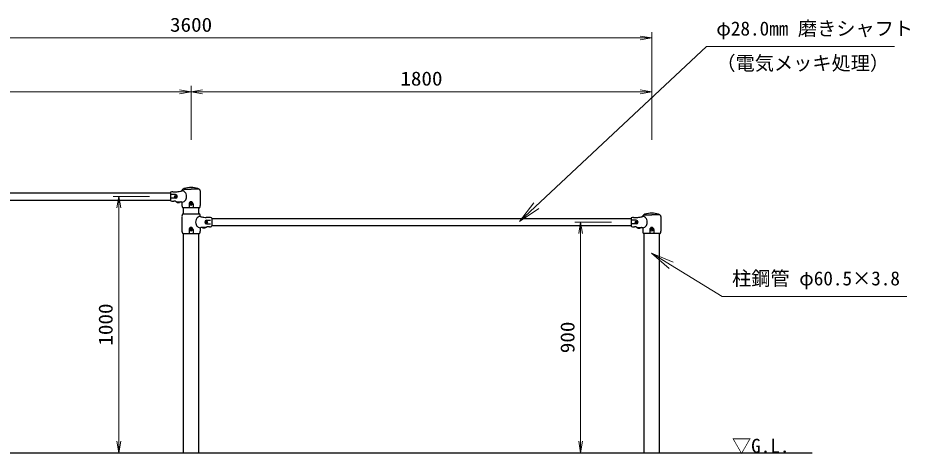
# Model space of a CAD drawing. Units: millimetres at full size, sheet at 1:30. Extents: x 450 to 12150, y 450 to 8460.
# Drawn here: x 3419 to 6905, y 3078 to 4780 of the extents above; entities that cross this region are included whole.
import ezdxf
from ezdxf.enums import TextEntityAlignment as Align

# ---------------------------------------------------------------- set-up
doc = ezdxf.new("R2010")
doc.units = ezdxf.units.MM
doc.header["$LTSCALE"] = 30
for name, color, linetype, lineweight in [('D-STR-DIM\u3000寸法線、寸法値', 7, 'Continuous', 13), ('D-STR-HTXT\u3000旗上げ', 7, 'Continuous', 13), ('D-STR-TXT\u3000文字列', 7, 'Continuous', 13), ('D-STR\u3000構造物外形線', 1, 'Continuous', 25)]:
    doc.layers.add(name, color=color, linetype=linetype, lineweight=lineweight)
doc.styles.add('ＭＳ ゴシック', font='')
doc.styles.get('ＭＳ ゴシック').set_extended_font_data('MS Gothic')

# ---------------------------------------------------------------- blocks, each defined once
blk = doc.blocks.new('open_arrow')
at = {"color": 0, "linetype": 'Continuous', "lineweight": -2}
blk.add_lwpolyline([(7.5, 1.25), (0, 0), (7.5, -1.25)], dxfattribs=at)

msp = doc.modelspace()

# ---------------------------------------------------------------- linework, layer by layer
at = {"layer": 'D-STR-DIM\u3000寸法線、寸法値'}
for p, q in [((5895.69, 4304.5), (5895.69, 4724.6)), ((2295.69, 4702.1), (5895.69, 4702.1)), ((4095.69, 4304.5), (4095.69, 4514.6)), ((4095.69, 4304.5), (4095.69, 4514.6)), ((5895.69, 4304.5), (5895.69, 4514.6)), ((2295.69, 4492.1), (4095.69, 4492.1)), ((4095.69, 4492.1), (5895.69, 4492.1)), ((3933.11, 4083.54), (3790.61, 4083.54)), ((3813.11, 3083.54), (3813.11, 4083.54)), ((5737.69, 3983.54), (5595.19, 3983.54)), ((5617.69, 3083.54), (5617.69, 3983.54)), ((3933.11, 3083.54), (3790.61, 3083.54)), ((5737.69, 3083.54), (5595.19, 3083.54))]:
    msp.add_line(p, q, dxfattribs=at)
at = {"layer": 'D-STR-HTXT\u3000旗上げ'}
for points in [[(5378.79, 3985.61), (6109.18, 4668.22), (6121.18, 4668.22), (6843.39, 4668.22), (6482.29, 4668.22)], [(5894.48, 3861.68), (6170.57, 3693.23), (6182.57, 3693.23), (6892.76, 3693.23), (6616.56, 3693.23)]]:
    msp.add_lwpolyline(points, dxfattribs=at)
at = {"layer": 'D-STR\u3000構造物外形線'}
for p, q in [((2375.69, 4097.54), (4015.69, 4097.54)), ((4015.19, 4098.7), (4015.19, 4068.38)), ((4035.19, 4090.54), (4019.4, 4090.54)), ((4024.19, 4101.79), (4037.09, 4101.79)), ((4032.88, 4083.54), (4034.03, 4085.54)), ((4034.03, 4081.54), (4032.88, 4083.54)), ((4034.03, 4085.54), (4036.34, 4085.54)), ((4036.34, 4081.54), (4034.03, 4081.54)), ((4036.34, 4085.54), (4037.5, 4083.54)), ((4037.5, 4083.54), (4036.34, 4081.54)), ((4059.8, 4105.54), (4058.69, 4105.54)), ((4066.19, 4111.54), (4095.69, 4111.54)), ((4125.19, 4111.54), (4095.69, 4111.54)), ((4131.19, 4105.54), (4131.19, 4048.54)), ((2375.69, 4069.54), (4015.69, 4069.54)), ((4035.19, 4076.54), (4019.4, 4076.54)), ((4024.19, 4065.29), (4028.53, 4065.29)), ((4037.31, 4062.54), (4055.69, 4062.54)), ((4040.19, 4060.19), (4040.19, 4062.54)), ((4040.84, 4059.54), (4040.19, 4060.19)), ((4040.84, 4059.54), (4049.54, 4059.54)), ((4049.54, 4059.54), (4050.19, 4060.19)), ((4050.19, 4060.19), (4050.19, 4062.54)), ((4059.79, 4061.54), (4058.69, 4061.54)), ((4060.19, 4061.14), (4060.19, 4048.54)), ((4087.69, 4054.54), (4087.69, 4041.22)), ((4095.69, 4057.43), (4093.19, 4055.98)), ((4093.19, 4055.98), (4093.19, 4053.1)), ((4095.69, 4051.65), (4093.19, 4053.1)), ((4098.19, 4055.98), (4095.69, 4057.43)), ((4098.19, 4053.1), (4095.69, 4051.65)), ((4098.19, 4055.98), (4098.19, 4053.1)), ((4103.69, 4054.54), (4103.69, 4041.22)), ((4126.68, 4038.54), (4064.69, 4038.54)), ((4064.69, 4016.04), (4126.44, 4016.04)), ((4065.69, 4016.04), (4065.69, 4038.54)), ((4125.69, 4016.04), (4125.69, 4038.54)), ((5866.19, 4011.54), (5895.69, 4011.54)), ((5925.19, 4011.54), (5895.69, 4011.54)), ((4060.19, 4005.54), (4060.19, 3948.54)), ((4131.57, 4005.54), (4132.69, 4005.54)), ((4155.03, 3985.54), (4153.88, 3983.54)), ((4153.88, 3983.54), (4155.03, 3981.54)), ((4167.19, 4001.79), (4154.29, 4001.79)), ((4157.34, 3985.54), (4155.03, 3985.54)), ((4155.03, 3981.54), (4157.34, 3981.54)), ((4156.19, 3990.54), (4171.97, 3990.54)), ((4156.19, 3976.54), (4171.97, 3976.54)), ((4158.5, 3983.54), (4157.34, 3985.54)), ((4157.34, 3981.54), (4158.5, 3983.54)), ((4175.69, 3997.54), (5815.69, 3997.54)), ((4176.19, 3998.7), (4176.19, 3968.38)), ((5815.19, 3998.7), (5815.19, 3968.38)), ((5835.19, 3990.54), (5819.4, 3990.54)), ((5835.19, 3976.54), (5819.4, 3976.54)), ((5824.19, 4001.79), (5837.09, 4001.79)), ((5832.88, 3983.54), (5834.03, 3985.54)), ((5834.03, 3981.54), (5832.88, 3983.54)), ((5834.03, 3985.54), (5836.34, 3985.54)), ((5836.34, 3981.54), (5834.03, 3981.54)), ((5836.34, 3985.54), (5837.5, 3983.54)), ((5837.5, 3983.54), (5836.34, 3981.54)), ((5859.8, 4005.54), (5858.69, 4005.54)), ((5931.19, 4005.54), (5931.19, 3948.54)), ((4087.69, 3954.54), (4087.69, 3941.22)), ((4093.19, 3955.98), (4095.69, 3957.43)), ((4093.19, 3955.98), (4093.19, 3953.1)), ((4093.19, 3953.1), (4095.69, 3951.65)), ((4095.69, 3957.43), (4098.19, 3955.98)), ((4095.69, 3951.65), (4098.19, 3953.1)), ((4098.19, 3955.98), (4098.19, 3953.1)), ((4103.69, 3954.54), (4103.69, 3941.22)), ((4131.19, 3961.14), (4131.19, 3948.54)), ((4131.59, 3961.54), (4132.69, 3961.54)), ((4154.06, 3962.54), (4135.69, 3962.54)), ((4141.19, 3960.19), (4141.19, 3962.54)), ((4141.84, 3959.54), (4141.19, 3960.19)), ((4150.54, 3959.54), (4141.84, 3959.54)), ((4150.54, 3959.54), (4151.19, 3960.19)), ((4151.19, 3960.19), (4151.19, 3962.54)), ((4167.19, 3965.29), (4162.84, 3965.29)), ((4175.69, 3969.54), (5815.69, 3969.54)), ((5824.19, 3965.29), (5828.53, 3965.29)), ((5837.31, 3962.54), (5855.69, 3962.54)), ((5840.19, 3960.19), (5840.19, 3962.54)), ((5840.84, 3959.54), (5840.19, 3960.19)), ((5840.84, 3959.54), (5849.54, 3959.54)), ((5849.54, 3959.54), (5850.19, 3960.19)), ((5850.19, 3960.19), (5850.19, 3962.54)), ((5859.79, 3961.54), (5858.69, 3961.54)), ((5860.19, 3961.14), (5860.19, 3948.54)), ((5887.69, 3954.54), (5887.69, 3941.22)), ((5895.69, 3957.43), (5893.19, 3955.98)), ((5893.19, 3955.98), (5893.19, 3953.1)), ((5895.69, 3951.65), (5893.19, 3953.1)), ((5898.19, 3955.98), (5895.69, 3957.43)), ((5898.19, 3953.1), (5895.69, 3951.65)), ((5898.19, 3955.98), (5898.19, 3953.1)), ((5903.69, 3954.54), (5903.69, 3941.22)), ((4064.69, 3938.54), (4126.68, 3938.54)), ((4065.69, 3083.54), (4065.69, 3937.54)), ((4125.69, 3083.54), (4125.69, 3937.54)), ((5926.68, 3938.54), (5864.69, 3938.54)), ((5865.69, 3083.54), (5865.69, 3938.54)), ((5925.69, 3083.54), (5925.69, 3938.54)), ((2325.69, 3083.54), (6522.18, 3083.54))]:
    msp.add_line(p, q, dxfattribs=at)
for centre, radius in [((4035.19, 4083.54), 4), ((4035.19, 4083.54), 3.23), ((4156.19, 3983.54), 4), ((4156.19, 3983.54), 3.23), ((5835.19, 3983.54), 4), ((5835.19, 3983.54), 3.23)]:
    msp.add_circle(centre, radius, dxfattribs=at)
for centre, radius, start, end in [((4073.39, 4100.15), 15, 107.29123, 143.21339), ((4095.69, 4028.54), 90, 72.70877, 107.29123), ((4117.98, 4100.15), 15, 36.78661, 72.70877), ((4017.19, 4098.7), 2, 107.71893, 180), ((4024.19, 4076.79), 25, 90, 107.71893), ((4035.19, 4083.54), 7, 270, 90), ((4037.09, 4181.79), 80, 270, 282.0768), ((4050.69, 4118.23), 15, 282.0768, 302.23095), ((4059.8, 4105.94), 0.4, 270, 356.41668), ((4060.1, 4090.51), 15.03, 57.71641, 89.66556), ((4066.19, 4105.54), 6, 143.21339, 176.41668), ((4058.31, 4087.59), 18.45, 38.57475, 57.87417), ((4055.15, 4085.04), 22.52, 21.73338, 38.62447), ((4051.53, 4083.61), 26.41, 359.85094, 21.7163), ((4051.53, 4083.47), 26.41, 338.2837, 0.14906), ((4125.19, 4105.54), 6, 0, 36.78661), ((4017.19, 4068.38), 2, 180, 252.28107), ((4024.19, 4090.29), 25, 252.28107, 270), ((4028.53, 4050.29), 15, 55.22806, 90), ((4037.31, 4062.94), 0.4, 235.22806, 270), ((4055.69, 4057.54), 5, 53.1301, 90), ((4059.79, 4061.14), 0.4, 0, 90), ((4060.1, 4076.57), 15.03, 270.33444, 302.28359), ((4080.19, 4048.54), 20, 180, 204.31574), ((4058.31, 4079.49), 18.45, 302.12583, 321.42525), ((4055.15, 4082.04), 22.52, 321.37553, 338.26662), ((4095.69, 4054.54), 8, 90, 180), ((4095.69, 4054.54), 5, 90, 270), ((4095.69, 4054.54), 8, 0, 90), ((4095.69, 4054.54), 5, 270, 90), ((4111.19, 4048.54), 20, 335.68426, 0), ((4080.19, 4006.04), 20, 155.68426, 180), ((4064.69, 4041.54), 3, 204.31574, 270), ((4064.69, 4013.04), 3, 90, 155.68426), ((4126.68, 4041.54), 3, 270, 335.68426), ((4126.68, 4013.04), 3, 24.31574, 90), ((4111.19, 4006.04), 20, 359.71914, 24.31574), ((5873.39, 4000.15), 15, 107.29123, 143.21339), ((5895.69, 3928.54), 90, 72.70877, 107.29123), ((5917.98, 4000.15), 15, 36.78661, 72.70877), ((4139.84, 3983.61), 26.41, 158.2837, 180.14906), ((4139.84, 3983.47), 26.41, 179.85094, 201.7163), ((4136.23, 3985.04), 22.52, 141.37553, 158.26662), ((4133.06, 3987.59), 18.45, 122.12583, 141.42525), ((4131.27, 3990.51), 15.03, 90.33444, 122.28359), ((4131.57, 4005.94), 0.4, 183.58332, 270), ((4140.69, 4018.23), 15, 237.76905, 257.9232), ((4154.29, 4081.79), 80, 257.9232, 270), ((4156.19, 3983.54), 7, 90, 270), ((4167.19, 3976.79), 25, 72.28107, 90), ((4174.19, 3998.7), 2, 0, 72.28107), ((5817.19, 3998.7), 2, 107.71893, 180), ((5824.19, 3976.79), 25, 90, 107.71893), ((5835.19, 3983.54), 7, 270, 90), ((5837.09, 4081.79), 80, 270, 282.0768), ((5850.69, 4018.23), 15, 282.0768, 302.23095), ((5859.8, 4005.94), 0.4, 270, 356.41668), ((5860.1, 3990.51), 15.03, 57.71641, 89.66556), ((5866.19, 4005.54), 6, 143.21339, 176.41668), ((5858.31, 3987.59), 18.45, 38.57475, 57.87417), ((5855.15, 3985.04), 22.52, 21.73338, 38.62447), ((5851.53, 3983.61), 26.41, 359.85094, 21.7163), ((5851.53, 3983.47), 26.41, 338.2837, 0.14906), ((5925.19, 4005.54), 6, 0, 36.78661), ((4080.19, 3948.54), 20, 180, 204.31574), ((4064.69, 3941.54), 3, 204.31574, 270), ((4095.69, 3954.54), 8, 90, 180), ((4095.69, 3954.54), 5, 90, 270), ((4095.69, 3954.54), 4.35, 90, 270), ((4095.69, 3954.54), 8, 0, 90), ((4095.69, 3954.54), 5, 270, 90), ((4095.69, 3954.54), 4.35, 270, 90), ((4136.23, 3982.04), 22.52, 201.73338, 218.62447), ((4133.06, 3979.49), 18.45, 218.57475, 237.87417), ((4131.27, 3976.57), 15.03, 237.71641, 269.66556), ((4126.68, 3941.54), 3, 270, 335.68426), ((4111.19, 3948.54), 20, 335.68426, 0), ((4131.59, 3961.14), 0.4, 90, 180), ((4135.69, 3957.54), 5, 90, 126.8699), ((4154.06, 3962.94), 0.4, 270, 304.77194), ((4162.84, 3950.29), 15, 90, 124.77194), ((4167.19, 3990.29), 25, 270, 287.71893), ((4174.19, 3968.38), 2, 287.71893, 0), ((5817.19, 3968.38), 2, 180, 252.28107), ((5824.19, 3990.29), 25, 252.28107, 270), ((5828.53, 3950.29), 15, 55.22806, 90), ((5837.31, 3962.94), 0.4, 235.22806, 270), ((5855.69, 3957.54), 5, 53.1301, 90), ((5859.79, 3961.14), 0.4, 0, 90), ((5860.1, 3976.57), 15.03, 270.33444, 302.28359), ((5880.19, 3948.54), 20, 180, 204.31574), ((5864.69, 3941.54), 3, 204.31574, 270), ((5858.31, 3979.49), 18.45, 302.12583, 321.42525), ((5855.15, 3982.04), 22.52, 321.37553, 338.26662), ((5895.69, 3954.54), 8, 90, 180), ((5895.69, 3954.54), 5, 90, 270), ((5895.69, 3954.54), 8, 0, 90), ((5895.69, 3954.54), 5, 270, 90), ((5926.68, 3941.54), 3, 270, 335.68426), ((5911.19, 3948.54), 20, 335.68426, 0)]:
    msp.add_arc(centre, radius, start, end, dxfattribs=at)

# ---------------------------------------------------------------- block references
at = {"layer": 'D-STR-DIM\u3000寸法線、寸法値', "xscale": 6, "yscale": 6}
for p, rotation in [((5895.69, 4702.1), 180), ((4095.69, 4492.1), 180), ((5895.69, 4492.1), 180), ((3813.11, 4083.54), 270), ((5617.69, 3983.54), 270), ((3813.11, 3083.54), 90), ((5617.69, 3083.54), 90)]:
    msp.add_blockref('open_arrow', p, dxfattribs=dict(at, rotation=rotation))
msp.add_blockref('open_arrow', (4095.69, 4492.1), dxfattribs=at)
at = {"layer": 'D-STR-HTXT\u3000旗上げ', "xscale": 12, "yscale": 12}
for p, rotation in [((5378.79, 3985.61), 43.1), ((5894.48, 3861.68), 328.6)]:
    msp.add_blockref('open_arrow', p, dxfattribs=dict(at, rotation=rotation))

# ---------------------------------------------------------------- texts
at = {"layer": 'D-STR-DIM\u3000寸法線、寸法値', "style": 'ＭＳ ゴシック', "width": 1.1}
for s, p in [('3600', (4095.69, 4709.6)), ('1800', (4995.69, 4499.6))]:
    msp.add_text(s, height=54.99, dxfattribs=at).set_placement(p, align=Align.BOTTOM_CENTER)
for s, p in [('1000', (3805.61, 3583.54)), ('900', (5610.19, 3533.54))]:
    msp.add_text(s, height=54.99, rotation=90, dxfattribs=at).set_placement(p, align=Align.BOTTOM_CENTER)
at = {"layer": 'D-STR-HTXT\u3000旗上げ', "style": 'ＭＳ ゴシック'}
for s, p in [('φ28.0mm 磨きシャフト', (6147.82, 4694.85)), ('（電気メッキ処理）', (6147.82, 4559.72)), ('柱鋼管 φ60.5×3.8', (6209.2, 3719.87))]:
    msp.add_text(s, height=54.99, dxfattribs=at).set_placement(p, align=Align.BOTTOM_LEFT)
at = {"layer": 'D-STR-TXT\u3000文字列', "style": 'ＭＳ ゴシック'}
msp.add_text('▽G.L.', height=54.99, dxfattribs=at).set_placement((6208.87, 3110.38), align=Align.MIDDLE_LEFT)

doc.saveas('drawing.dxf')
